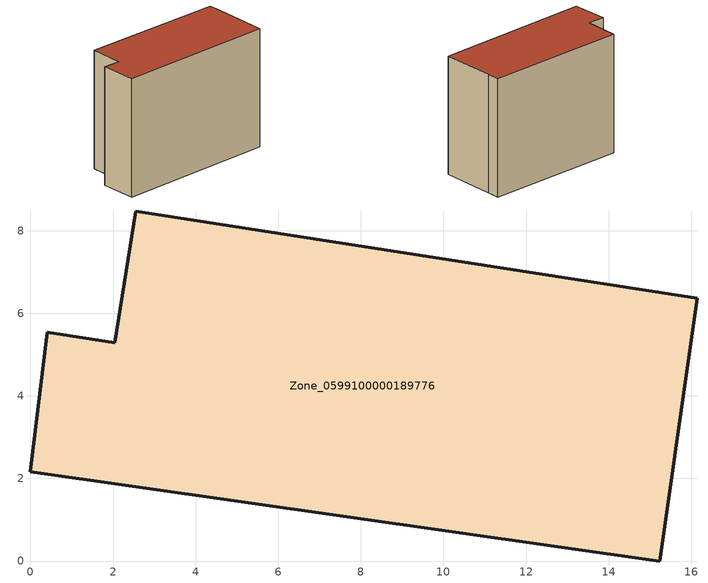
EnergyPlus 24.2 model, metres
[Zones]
Zone_0599100000189776
 floor ground (C_G): 15.23,0 0,2.16 0.4,5.54 2.04,5.28 2.55,8.47 16.14,6.37 15.96,5.1 z0
 wall outside (C_F): 2.04,5.28 0.4,5.54 0,2.16 15.23,0 15.96,5.1 16.14,6.37 2.55,8.47 2.04,5.28 z0:11.51
 roof outside (C_R): 15.23,0 15.96,5.1 16.14,6.37 2.55,8.47 2.04,5.28 0.4,5.54 0,2.16 z11.51
[BUILDING]
Pand.0599100000189776: North Axis=0; Terrain=City; Loads Convergence Tolerance Value=0.04; Temperature Convergence Tolerance Value=0.4; Solar Distribution=FullExterior; Maximum Number of Warmup Days=25; Minimum Number of Warmup Days=1
[Site:Location]
Rotterdam.The.Hague.AP_ZH_NLD Design_Conditions: Latitude=51.96; Longitude=4.45; Time Zone=1; Elevation=-4.5
[SITE:GROUNDTEMPERATURE:BUILDINGSURFACE]
18, 18, 18, 18, 18, 18, 18, 18, 18, 18, 18, 18
[MATERIAL] Thermal Absorptance=0.9; Solar Absorptance=0.7; Visible Absorptance=0.7
Name | Roughness | Thickness | Conductivity | Density | Specific Heat
G.TI.1946 | MediumSmooth | 0.15 | 1 | 540 | 1210
F.TI.1946 | Rough | 0.3 | 0.857143 | 1920 | 840
R.TI.1946 | MediumRough | 0.2 | 0.1 | 1500 | 1000
[CONSTRUCTION]
C_G: G.TI.1946
C_F: F.TI.1946
C_R: R.TI.1946
[ZONE]
Zone_0599100000189776: Type=1; Multiplier=1; Ceiling Height=Autocalculate; Volume=Autocalculate; Floor Area=autocalculate; Part of Total Floor Area=Yes
[ZONEINFILTRATION:DESIGNFLOWRATE]
Infil_Zone_0599100000189776: Zone or ZoneList or Space or SpaceList=Zone_0599100000189776; Schedule=AlwaysOn; Design Flow Rate Calculation Method=Flow/Area; Flow Rate per Floor Area=0.003; Constant Term Coefficient=1; Temperature Term Coefficient=0; Velocity Term Coefficient=0; Velocity Squared Term Coefficient=0
[HVACTEMPLATE:ZONE:IDEALLOADSAIRSYSTEM]
Zone_0599100000189776: Maximum Heating Supply Air Temperature=50; Minimum Cooling Supply Air Temperature=13; Maximum Heating Supply Air Humidity Ratio=0.0156; Minimum Cooling Supply Air Humidity Ratio=0.0077; Heating Limit=NoLimit; Cooling Limit=NoLimit; Dehumidification Control Type=ConstantSensibleHeatRatio; Cooling Sensible Heat Ratio=0.7; Dehumidification Setpoint=60; Humidification Control Type=None; Humidification Setpoint=30; Outdoor Air Method=None; Outdoor Air Flow Rate per Person=0.00944; Outdoor Air Flow Rate per Zone Floor Area=0; Outdoor Air Flow Rate per Zone=0; Demand Controlled Ventilation Type=None; Outdoor Air Economizer Type=NoEconomizer; Heat Recovery Type=None; Sensible Heat Recovery Effectiveness=0.7; Latent Heat Recovery Effectiveness=0.65
[ZONECONTROL:THERMOSTAT]
ThermostatControl_Zone_0599100000189776: Zone or ZoneList=Zone_0599100000189776; Control Type Schedule=DualSetpointControlType; Control 1=Thermostat_Zone_0599100000189776; Temperature Difference Between Cutout And Setpoint=0
[THERMOSTATSETPOINT:DUALSETPOINT]
Thermostat_Zone_0599100000189776: Heating Setpoint Temperature Schedule=HeatingSetpoint_Zone_0599100000189776; Cooling Setpoint Temperature Schedule=CoolingSetpoint_Zone_0599100000189776
[SCHEDULE:COMPACT]
HeatingSetpoint_Zone_0599100000189776: Through: 12/31, For: AllDays, Until: 24:00, 21
CoolingSetpoint_Zone_0599100000189776: Through: 12/31, For: AllDays, Until: 24:00, 24
DualSetpointControlType: Through: 12/31, For: AllDays, Until: 24:00, 4
AlwaysOn: Through: 12/31, For: AllDays, Until: 24:00, 1
